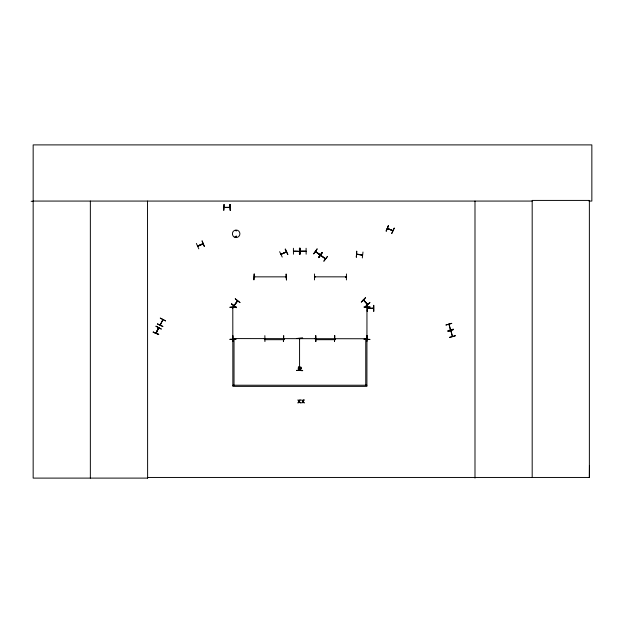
<?xml version="1.0" encoding="UTF-8"?>
<svg xmlns="http://www.w3.org/2000/svg" width="623" height="623" viewBox="0 0 623 623"><rect width="100%" height="100%" fill="white"/><g stroke="black" fill="none" stroke-linecap="round" stroke-linejoin="round"><path stroke-width="0.93" d="M588.937 201.065L591.85 201.065L591.85 144.894L33.159 144.894L33.159 478.106L147.62 478.106L147.542 477.452L589.366 477.452L589.451 465.404M280.934 254.27L286.455 252.019M315.339 251.482L320.121 254.893M320.323 254.752L315.386 251.591M367.072 304.055L367.648 304.289M362.454 255.134L356.706 254.129M362.975 252.035L362.306 257.953M232.784 307.863L232.823 307.24M233.088 307.84L233.095 307.365M299.577 370.35L299.57 338.468M299.811 339.005L299.811 338.484M366.916 339.083L366.955 338.46L367.196 339.099M235.572 236.576C237.075 234.832 236.467 238.298 235.634 236.717M236.553 236.576L235.798 236.779L236.327 236.265M299.515 369.423L299.57 368.271L299.024 369.19L299.515 369.423L300.745 368.559L299.889 367.336L298.892 367.695L299.024 369.19M299.733 368.209L299.889 367.336M448.973 324.162L450.343 329.832M452.532 336.327L450.881 330.642L452.259 336.389M232.8 307.365L232.862 386.369L366.908 386.369L366.963 307.303L367.196 307.778M365.756 385.216L365.756 338.904L367.196 338.99M155.921 333.11L156.202 332.511L156.186 333.165M158.437 328.453L158.444 327.721M160.15 324.894L162.883 319.685L160.352 325.004M202.997 243.788L197.67 245.96M280.989 254.246L286.214 251.793M155.952 333.056L158.421 327.776M363.419 300.138C374.33 312.645 360.359 295.652 363.855 300.66M387.942 228.781L387.428 228.244L392.692 230.728M391.812 233.407L394.304 227.995L391.735 233.376M237.573 301.018L234.24 305.722M153.18 332.199L158.717 334.419L153.196 332.176M158.616 327.885L156.139 333.141L158.725 327.846M158.39 328.407L158.655 327.862L156.194 333.103M157.401 324.038L162.79 326.569M165.477 320.915L160.236 318.065L165.508 320.845M299.803 370.264L299.57 369.688L299.577 370.288M233.555 338.491L232.823 338.46M264.876 338.764L264.354 338.468M284.353 338.756L283.706 338.523M346.365 277.087L345.742 277.095L346.263 277.087M315.573 338.764L314.942 338.764M367.578 308.245L368.24 308.245M372.951 308.19L373.535 308.416L372.998 308.183M366.674 338.764L366.051 338.764M299.281 251.404L293.573 251.077M318.696 257.548L322.091 252.658M318.898 257.688L322.27 252.782M325.362 258.724L320.79 255.228M323.905 261.13L327.519 256.388L323.874 261.107M234.902 304.655L236.872 301.859M313.673 253.818L317.091 248.943M322.013 252.432L318.54 257.268M318.789 257.439L322.231 252.58M235.922 230.471L236.234 231.016L236.07 230.417M224.148 207.319L230.035 207.288M233.095 338.577L366.612 338.756M285.474 276.807L286.097 276.853M314.584 276.83L346.38 276.853L345.851 277.087M314.926 338.53L315.588 338.523L315.542 339.691L335.384 339.691L335.384 338.538M315.511 338.756L314.989 338.53L315.503 338.499M334.878 338.523L335.462 338.756L334.894 338.499M335.4 338.748L334.94 338.764M367.601 308.486L373.481 308.44L367.702 308.214M373.457 308.44L367.64 308.455L368.24 308.424M299.811 368.248L300.379 367.57M365.436 306.477L369.797 302.428M365.6 306.664L369.945 302.591M367.165 339.052L367.196 338.476M392.295 230.276L392.802 230.448M202.973 243.842L197.779 246.21M366.963 307.24L366.963 307.84M392.747 230.705L387.374 228.477M197.803 246.319L203.09 243.788L197.655 246.233M196.362 243.437L198.823 248.857M198.838 245.657L201.945 244.224M204.266 246.342L202.039 240.805L204.305 246.326M285.132 249.161L287.709 254.534M282.203 253.888L285.311 252.447M282.227 257.065L279.649 251.7M298.705 368.738L299.546 368.434M299.858 368.318L300.699 368.014M446.006 324.98L451.722 323.321M447.68 330.735L453.404 329.115M449.572 337.292L455.288 335.633M449.635 337.502L455.358 335.867M325.424 258.716L320.643 255.407L325.471 258.794M202.584 243.982L202.553 244.107M314.631 276.791L315.106 276.846M345.757 276.807L346.256 276.822M233.049 338.484L233.617 338.523M305.979 251.404L300.146 251.342M254.76 277.118L254.348 277.087M237.363 300.816L233.991 305.62M224.062 204.445L223.774 210.403L224.023 204.445M230.385 210.364L230.019 204.414L230.362 210.364M314.631 277.087L315.106 277.056M286.448 279.929L286.121 273.972L286.424 279.929M314.522 279.929L314.444 273.98M346.404 279.929L346.45 273.972M373.847 305.332L373.855 311.29M364.081 306.929L370.039 306.913M232.831 307.84L233.064 307.256M364.081 307.178L370.039 307.139M367.64 308.245L373.457 308.19M232.667 335.657L232.729 341.606M264.876 335.649L264.931 341.606M315.9 335.649L315.908 341.606M334.792 335.649L334.504 341.606L334.715 335.649M302.653 338.141L296.696 338.484L302.653 338.118M264.83 338.523L264.316 338.756M283.769 338.523L284.306 338.523M235.907 339.099L229.957 339.224M229.957 339.442L235.907 339.403M364.089 339.224L370.039 339.434L364.089 339.138M283.395 341.606L283.691 335.649L283.426 341.606M296.704 370.444L302.653 370.412M302.653 370.63L296.704 370.366L302.653 370.654M31.15 201.299L33.159 201.291M33.159 201.065L532.182 201.065M306.103 248.258L306.142 254.215M300.208 251.131L306.103 251.131M294.765 251.318L298.183 251.318M301.462 251.318L304.881 251.318M293.526 251.365L299.406 251.404M293.449 254.215L293.41 248.258M286.035 276.853L254.277 276.853L254.752 276.814M232.862 338.904L234.022 338.904L234.022 385.216M232.862 385.216L366.908 385.216M356.769 254.137L362.617 254.885M356.691 254.363L362.594 255.087M366.114 338.756L366.69 338.523M298.658 368.193L299.538 368.349M299.865 368.411L300.745 368.559M388.487 225.604L386.229 231.117M388.55 228.937L391.711 230.23M320.066 254.9L315.425 251.575M153.289 331.973L158.701 334.458M157.51 323.812L162.883 326.366M231.624 304.001L236.46 307.466M317.123 248.966L313.681 253.826M316.429 252.222L319.225 254.2M298.892 367.695L299.57 368.271M299.834 368.489L300.512 369.057M363.622 300.006L367.57 304.211M285.404 249.036L287.904 254.441M299.336 367.383L299.64 368.216M299.756 368.536L300.06 369.369M451.737 323.36L446.013 325.019M448.988 324.217L450.631 329.754M373.598 305.34L373.636 311.29M367.477 305.379L367.515 311.329M315.651 335.649L315.69 341.606M299.577 338.53L299.577 339.068M232.916 335.649L232.947 341.606M230.097 204.406L230.097 210.364M589.366 477.452L589.366 200.419L532.182 200.419L532.182 477.452M474.991 201.065L474.991 478.106M299.842 248.258L299.819 254.215M299.733 248.258L299.733 254.215M284.283 338.538L284.283 339.691L264.432 339.691L264.432 338.538M147.534 201.065L147.62 478.106M90.351 201.065L90.351 478.106M356.745 251.233L356.317 257.182L356.745 251.233M388.409 225.573L386.151 231.086L388.448 225.588M155.984 326.203L161.232 329.022L155.984 326.203M299.928 399.88L299.172 401.111L297.942 399.88L298.908 401.446L297.911 403.026L299.141 401.765L300.387 403.026L299.398 401.43L300.387 399.88L299.928 399.88M303.798 399.88L303.035 401.111L301.805 399.88L302.77 401.446L301.773 403.026L303.004 401.765L304.25 403.026L303.261 401.43L304.25 399.88L303.798 399.88M231.647 303.969L236.319 307.669L231.647 303.969M235.268 298.83L239.941 302.537L235.268 298.83M230.035 207.49L224.101 207.56L229.973 207.49M298.433 367.009C296.727 374.68 306.236 365.896 298.433 367.009M365.46 297.763L361.324 302.062L365.46 297.763M453.521 329.544L447.89 331.491L453.513 329.512M254.2 273.98L253.904 279.929L254.161 273.98M367.562 305.371L367.266 311.329L367.562 305.371M235.907 306.89L229.949 307.256L235.907 306.89M367.002 335.649L366.713 341.606L367.002 335.649M300.146 248.258L299.406 248.258L299.406 254.215L300.146 254.215L300.146 248.258M234.264 237.052A3.769 3.769 0 0 0 239.917 233.796A3.769 3.769 0 0 0 234.264 230.533A3.769 3.769 0 0 0 234.264 237.052"/></g></svg>
